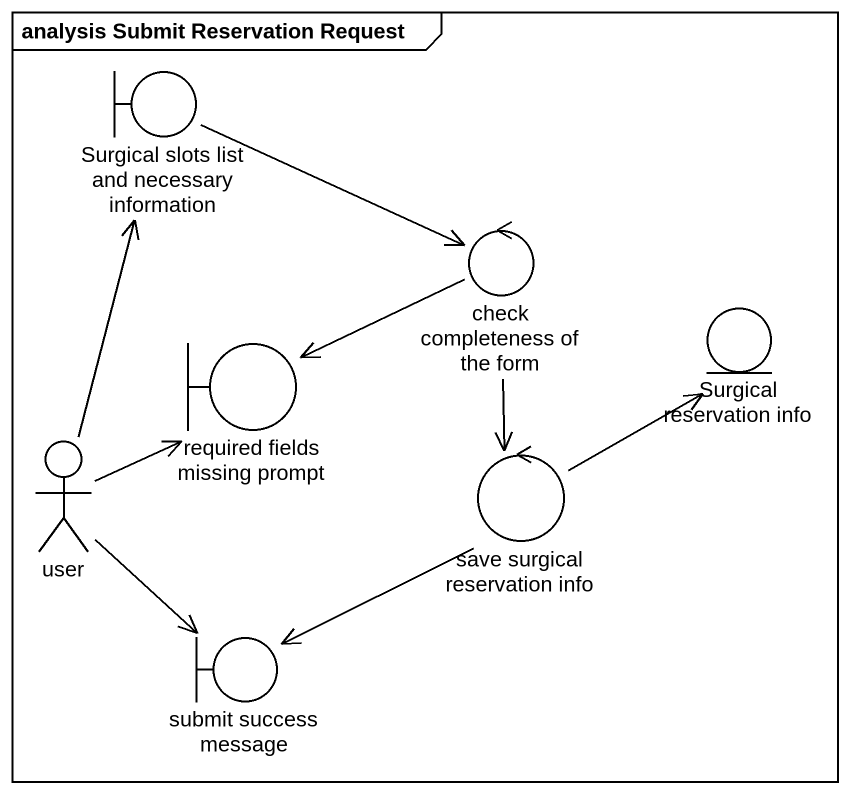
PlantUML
@startuml
mainframe analysis Submit Reservation Request
boundary "Surgical slots list and necessary information" as Surgical_slots_list_and
control "check completeness of the form" as check_completeness_of_the
entity "Surgical reservation info" as Surgical_reservation_info
boundary "required fields missing prompt" as required_fields_missing
actor user
control "save surgical reservation info" as save_surgical_reservation
boundary "submit success message" as submit_success_message
Surgical_slots_list_and -right-> check_completeness_of_the
check_completeness_of_the -left-> required_fields_missing
check_completeness_of_the --> save_surgical_reservation
user -up-> Surgical_slots_list_and
user -up-> required_fields_missing
user --> submit_success_message
save_surgical_reservation -up-> Surgical_reservation_info
save_surgical_reservation --> submit_success_message
@enduml
